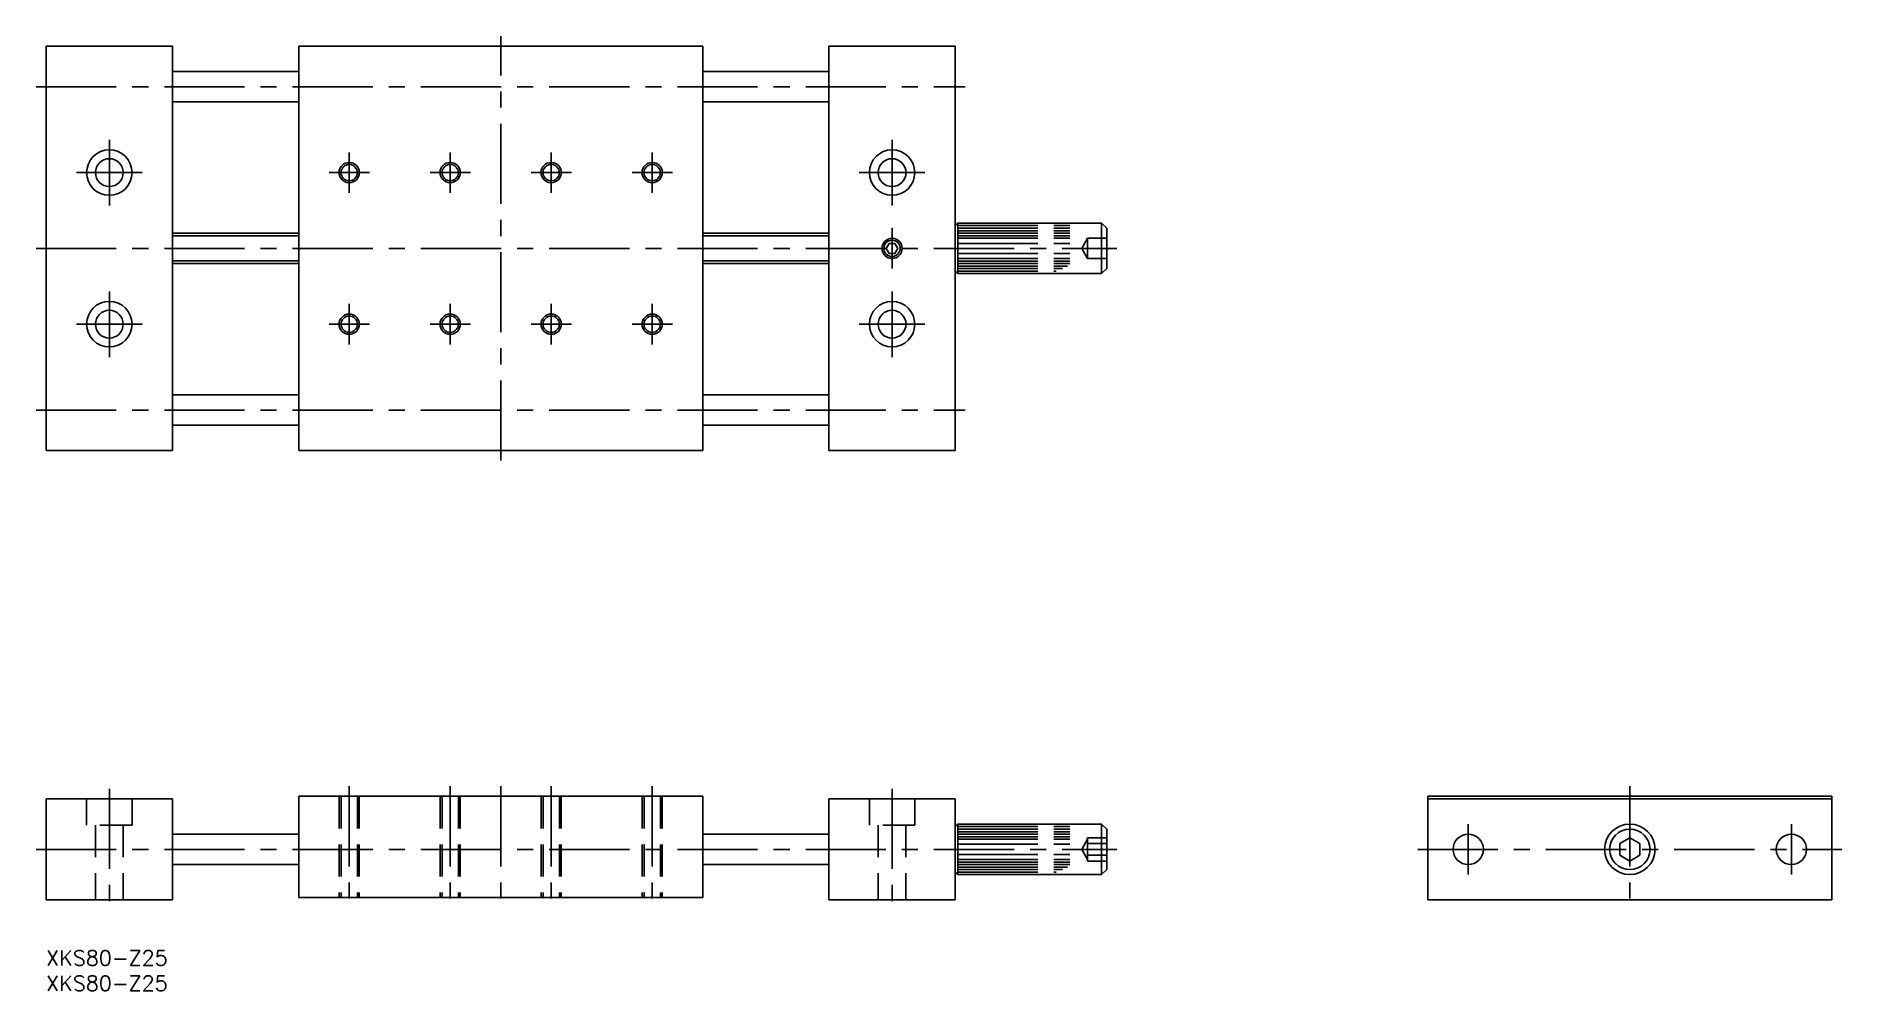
# Model space of a CAD drawing. Extents: x -2 to 356, y -8 to 181.
import ezdxf

# ---------------------------------------------------------------- set-up
doc = ezdxf.new("R2010")
doc.units = 0
doc.header["$LTSCALE"] = 0.5
for name, pattern in [('CENTER', [50.8, 31.75, -6.35, 6.35, -6.35]), ('DASHED', [19.05, 12.7, -6.35]), ('PHANTOM', [63.5, 31.75, -6.35, 6.35, -6.35, 6.35, -6.35])]:
    doc.linetypes.add(name, pattern=pattern)
for name, color, linetype in [('MSM_CENTER', 1, 'CENTER'), ('MSM_CONTINUOUS', 7, 'CONTINUOUS'), ('MSM_DASHED', 4, 'DASHED'), ('MSM_IMAGINARY', 6, 'PHANTOM'), ('MSM_NARROW', 5, 'CONTINUOUS'), ('MSM_PART_NUMBER', 7, 'CONTINUOUS')]:
    doc.layers.add(name, color=color, linetype=linetype)
doc.styles.get("Standard").update_dxf_attribs({"font": 'txt.shx', "height": 3, "bigfont": 'bigfont.shx'})

# ---------------------------------------------------------------- blocks, each defined once
blk = doc.blocks.new('*U3')
at = {"layer": 'MSM_PART_NUMBER'}
blk.add_text('XKS80-Z25', height=3, dxfattribs=at).set_placement((0, -3))
blk = doc.blocks.new('*U4')
at = {"layer": 'MSM_PART_NUMBER'}
blk.add_text('XKS80-Z25', height=3, dxfattribs=at).set_placement((0, -8))

msp = doc.modelspace()

# ---------------------------------------------------------------- linework, layer by layer
at = {"layer": 'MSM_CENTER'}
for p, q in [((90, 96.93), (90, 180.93)), ((-2, 170.93), (182, 170.93)), ((12.5, 160.43), (12.5, 147.43)), ((60, 157.93), (60, 149.93)), ((80, 157.93), (80, 149.93)), ((100, 157.93), (100, 149.93)), ((120, 157.93), (120, 149.93)), ((167.5, 160.43), (167.5, 147.43)), ((19, 153.93), (6, 153.93)), ((56, 153.93), (64, 153.93)), ((76, 153.93), (84, 153.93)), ((96, 153.93), (104, 153.93)), ((116, 153.93), (124, 153.93)), ((174, 153.93), (161, 153.93)), ((167.5, 142.93), (167.5, 134.93)), ((-2, 138.93), (212, 138.93)), ((12.5, 130.43), (12.5, 117.43)), ((167.5, 130.43), (167.5, 117.43)), ((60, 127.93), (60, 119.93)), ((80, 127.93), (80, 119.93)), ((100, 127.93), (100, 119.93)), ((120, 127.93), (120, 119.93)), ((19, 123.93), (6, 123.93)), ((56, 123.93), (64, 123.93)), ((76, 123.93), (84, 123.93)), ((96, 123.93), (104, 123.93)), ((116, 123.93), (124, 123.93)), ((174, 123.93), (161, 123.93)), ((-2, 106.93), (182, 106.93)), ((60, 32.5), (60, 8.5)), ((80, 32.5), (80, 8.5)), ((90, 32.5), (90, 8.5)), ((100, 32.5), (100, 8.5)), ((120, 32.5), (120, 8.5)), ((313.59, 32.5), (313.59, 8)), ((12.5, 32), (12.5, 8)), ((167.5, 32), (167.5, 8)), ((281.59, 25), (281.59, 15)), ((345.59, 25), (345.59, 15)), ((-2, 20), (212, 20)), ((271.59, 20), (355.59, 20))]:
    msp.add_line(p, q, dxfattribs=at)
at = {"layer": 'MSM_CONTINUOUS'}
for p, q in [((0, 98.93), (0, 178.93)), ((25, 178.93), (0, 178.93)), ((25, 98.93), (25, 178.93)), ((50, 98.93), (50, 178.93)), ((50, 178.93), (130, 178.93)), ((130, 178.93), (130, 98.93)), ((155, 98.93), (155, 178.93)), ((155, 178.93), (180, 178.93)), ((180, 98.93), (180, 178.93)), ((25, 173.93), (50, 173.93)), ((130, 173.93), (155, 173.93)), ((50, 167.93), (25, 167.93)), ((155, 167.93), (130, 167.93)), ((180.5, 143.93), (180, 143.43)), ((180.5, 143.93), (209, 143.93)), ((180.5, 143.93), (180.5, 133.93)), ((209, 143.93), (209, 133.93)), ((209, 143.93), (210, 142.93)), ((25, 141.93), (50, 141.93)), ((130, 141.93), (155, 141.93)), ((166.92, 139.93), (166.35, 138.93)), ((168.08, 139.93), (166.92, 139.93)), ((168.65, 138.93), (168.08, 139.93)), ((210, 142.93), (210, 134.93)), ((25, 135.93), (50, 135.93)), ((130, 135.93), (155, 135.93)), ((166.35, 138.93), (166.92, 137.93)), ((166.92, 137.93), (168.08, 137.93)), ((168.08, 137.93), (168.65, 138.93)), ((180.5, 133.93), (180, 134.43)), ((209, 133.93), (180.5, 133.93)), ((210, 134.93), (209, 133.93)), ((50, 109.93), (25, 109.93)), ((130, 109.93), (155, 109.93)), ((25, 103.93), (50, 103.93)), ((155, 103.93), (130, 103.93)), ((0, 98.93), (25, 98.93)), ((130, 98.93), (50, 98.93)), ((180, 98.93), (155, 98.93)), ((25, 30), (0, 30)), ((0, 30), (0, 10)), ((25, 10), (25, 30)), ((130, 30.5), (50, 30.5)), ((50, 30.5), (50, 10.5)), ((130, 10.5), (130, 30.5)), ((180, 30), (155, 30)), ((155, 30), (155, 10)), ((180, 10), (180, 30)), ((273.59, 30.5), (273.59, 10)), ((353.59, 30.5), (273.59, 30.5)), ((273.59, 30), (353.59, 30)), ((353.59, 10), (353.59, 30.5)), ((25, 23), (50, 23)), ((130, 23), (155, 23)), ((180.5, 25), (180, 24.5)), ((180.5, 25), (209, 25)), ((180.5, 25), (180.5, 15)), ((209, 25), (209, 15)), ((209, 25), (210, 24)), ((210, 24), (210, 16)), ((313.59, 22.31), (311.59, 21.15)), ((315.59, 21.15), (313.59, 22.31)), ((311.59, 21.15), (311.59, 18.85)), ((311.59, 18.85), (313.59, 17.69)), ((313.59, 17.69), (315.59, 18.85)), ((315.59, 18.85), (315.59, 21.15)), ((25, 17), (50, 17)), ((130, 17), (155, 17)), ((180.5, 15), (180, 15.5)), ((209, 15), (180.5, 15)), ((210, 16), (209, 15)), ((0, 10), (25, 10)), ((130, 10.5), (50, 10.5)), ((155, 10), (180, 10)), ((273.59, 10), (353.59, 10))]:
    msp.add_line(p, q, dxfattribs=at)
for centre, radius in [((12.5, 153.93), 4.5), ((167.5, 153.93), 4.5), ((12.5, 153.93), 2.75), ((60, 153.93), 1.62), ((80, 153.93), 1.62), ((100, 153.93), 1.62), ((120, 153.93), 1.62), ((167.5, 153.93), 2.75), ((167.5, 138.93), 1.62), ((12.5, 123.93), 4.5), ((12.5, 123.93), 2.75), ((60, 123.93), 1.62), ((80, 123.93), 1.62), ((100, 123.93), 1.62), ((120, 123.93), 1.62), ((167.5, 123.93), 4.5), ((167.5, 123.93), 2.75), ((281.59, 20), 3), ((313.59, 20), 5), ((313.59, 20), 4), ((345.59, 20), 3)]:
    msp.add_circle(centre, radius, dxfattribs=at)
at = {"layer": 'MSM_DASHED'}
for p, q in [((206.2, 140.93), (205.05, 138.93)), ((210, 140.93), (206.2, 140.93)), ((206.2, 136.93), (206.2, 140.93)), ((206.2, 136.93), (205.05, 138.93)), ((210, 138.93), (206.2, 138.93)), ((210, 136.93), (206.2, 136.93)), ((8, 30), (8, 24.8)), ((17, 30), (17, 24.8)), ((58, 30.5), (58, 10.5)), ((58.38, 30.5), (58.38, 10.5)), ((61.62, 30.5), (61.62, 10.5)), ((62, 30.5), (62, 10.5)), ((78, 30.5), (78, 10.5)), ((78.38, 30.5), (78.38, 10.5)), ((81.62, 30.5), (81.62, 10.5)), ((82, 30.5), (82, 10.5)), ((98, 30.5), (98, 10.5)), ((98.38, 30.5), (98.38, 10.5)), ((101.62, 30.5), (101.62, 10.5)), ((102, 30.5), (102, 10.5)), ((118, 30.5), (118, 10.5)), ((118.38, 30.5), (118.38, 10.5)), ((121.62, 30.5), (121.62, 10.5)), ((122, 30.5), (122, 10.5)), ((163, 30), (163, 24.8)), ((172, 30), (172, 24.8)), ((17, 24.8), (8, 24.8)), ((9.75, 24.8), (9.75, 10)), ((15.25, 24.8), (15.25, 10)), ((172, 24.8), (163, 24.8)), ((164.75, 24.8), (164.75, 10)), ((170.25, 24.8), (170.25, 10)), ((206.2, 22), (205.05, 20)), ((206.2, 22.31), (210, 22.31)), ((206.2, 22.31), (206.2, 17.69)), ((206.2, 18), (205.05, 20)), ((206.2, 21.15), (210, 21.15)), ((206.2, 18.85), (210, 18.85)), ((206.2, 17.69), (210, 17.69))]:
    msp.add_line(p, q, dxfattribs=at)
at = {"layer": 'MSM_IMAGINARY'}
for p, q in [((180.5, 143.43), (204.67, 143.43)), ((180.5, 142.93), (203.64, 142.93)), ((180.5, 142.43), (203.07, 142.43)), ((180.5, 141.93), (203.01, 141.93)), ((180.5, 141.43), (203.17, 141.43)), ((180.5, 140.93), (203.39, 140.93)), ((180.5, 139.93), (203.65, 139.93)), ((180.5, 137.93), (203.67, 137.93)), ((180.5, 136.93), (203.54, 136.93)), ((180.5, 136.43), (203.37, 136.43)), ((180.5, 135.93), (203.02, 135.93)), ((180.5, 135.43), (202.26, 135.43)), ((180.5, 134.93), (201.26, 134.93)), ((180.5, 134.43), (200.02, 134.43)), ((180.5, 24.5), (204.67, 24.5)), ((180.5, 24), (203.64, 24)), ((180.5, 23.5), (203.07, 23.5)), ((180.5, 23), (203.01, 23)), ((180.5, 22.5), (203.17, 22.5)), ((180.5, 22), (203.39, 22)), ((180.5, 21), (203.65, 21)), ((180.5, 19), (203.67, 19)), ((180.5, 18), (203.54, 18)), ((180.5, 17.5), (203.37, 17.5)), ((180.5, 17), (203.02, 17)), ((180.5, 16.5), (202.26, 16.5)), ((180.5, 16), (201.26, 16)), ((180.5, 15.5), (200.02, 15.5))]:
    msp.add_line(p, q, dxfattribs=at)
at = {"layer": 'MSM_NARROW'}
for p, q in [((25, 141.39), (50, 141.39)), ((130, 141.39), (155, 141.39)), ((25, 136.47), (50, 136.47)), ((130, 136.47), (155, 136.47))]:
    msp.add_line(p, q, dxfattribs=at)
for centre in [(60, 153.93), (80, 153.93), (100, 153.93), (120, 153.93), (167.5, 138.93), (60, 123.93), (80, 123.93), (100, 123.93), (120, 123.93)]:
    msp.add_circle(centre, 2, dxfattribs=at)

# ---------------------------------------------------------------- block references
at = {"layer": 'MSM_CONTINUOUS'}
for name in ['*U3', '*U4']:
    msp.add_blockref(name, (0, 0), dxfattribs=at)

doc.saveas('drawing.dxf')
